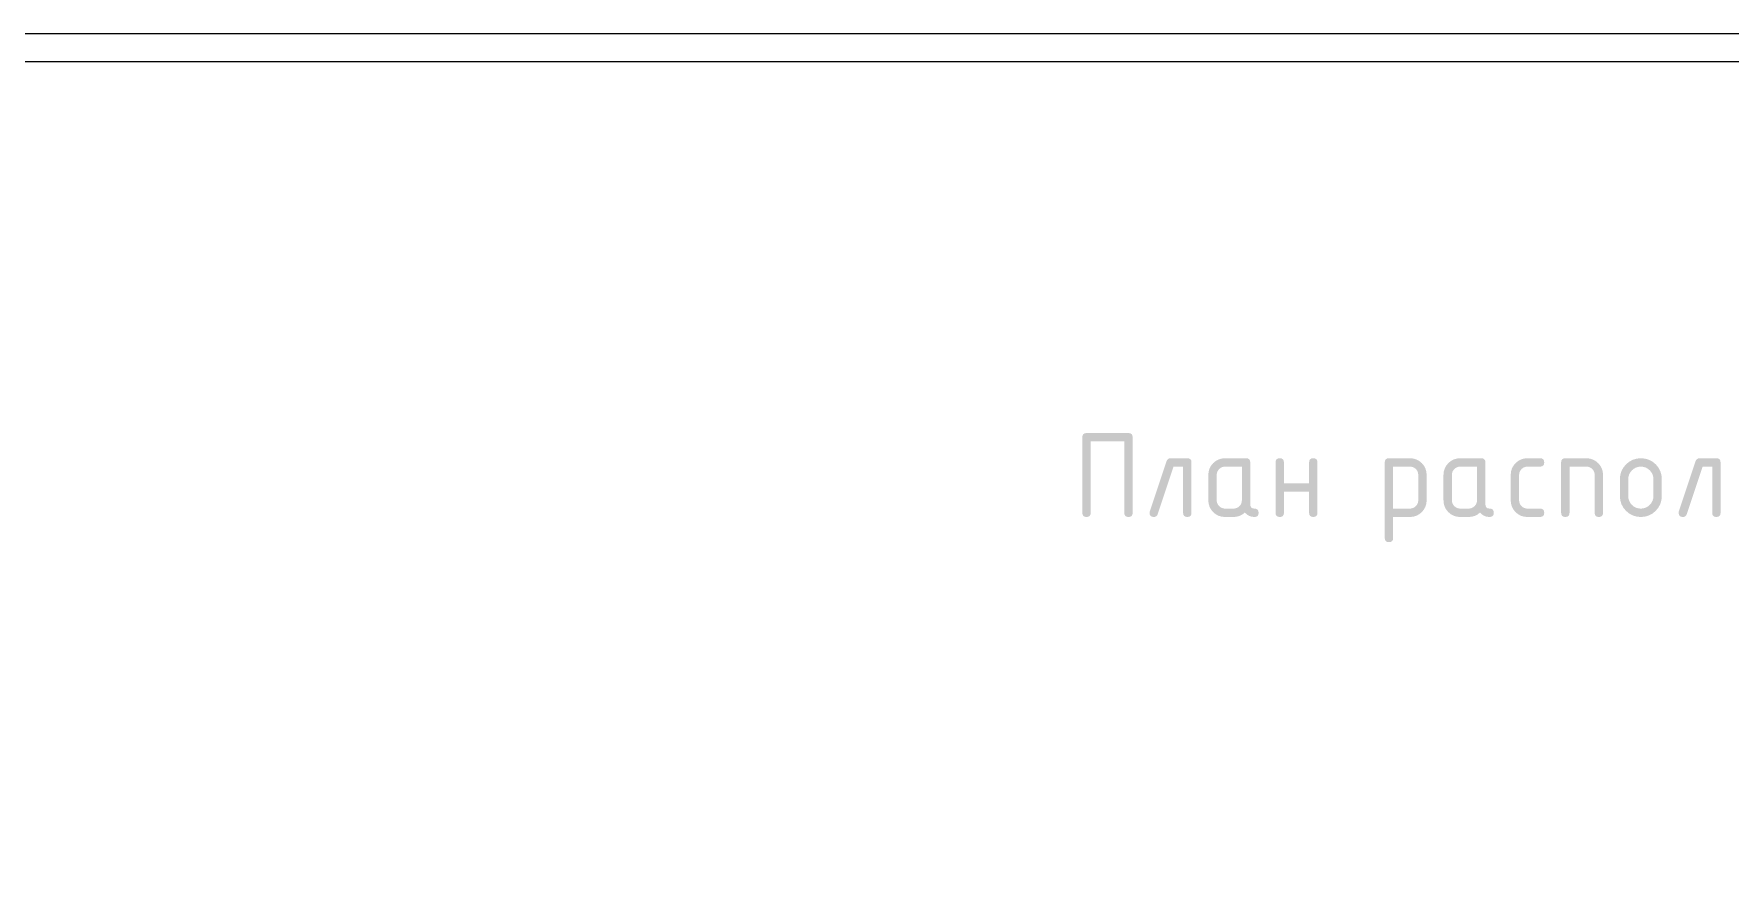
# Model space of a CAD drawing. Header units: millimetres. Extents: x 0 to 420, y 0 to 297.
# Drawn here: x 89.4 to 195.2, y 245.1 to 296.9 of the extents above; entities that cross this region are included whole.
import ezdxf

# ---------------------------------------------------------------- set-up
doc = ezdxf.new("R2010")
doc.units = ezdxf.units.MM
doc.layers.get('0').update_dxf_attribs({"linetype": 'CONTINUOUS'})

msp = doc.modelspace()

# ---------------------------------------------------------------- hatches: boundary and pattern name
at = {"true_color": 0x000007}
for points in [[(155.047047, 272.056929), (157.662012, 272.056929), (157.776321, 272.040514), (157.857969, 271.991335), (157.906959, 271.909497), (157.923288, 271.795102), (157.923288, 267.088275), (157.906959, 266.973967), (157.857969, 266.892318), (157.776321, 266.843329), (157.662012, 266.826999), (157.547704, 266.843329), (157.466055, 266.892318), (157.417066, 266.973967), (157.400736, 267.088275), (157.400736, 271.533826), (155.308874, 271.533826), (155.308874, 267.088275), (155.292458, 266.973967), (155.24328, 266.892318), (155.161441, 266.843329), (155.047047, 266.826999), (154.932739, 266.843329), (154.85109, 266.892318), (154.802101, 266.973967), (154.785771, 267.088275), (154.785771, 271.795102), (154.802101, 271.909497), (154.85109, 271.991335), (154.932739, 272.040514)], [(160.285358, 270.48762), (161.331013, 270.48762), (161.445407, 270.47129), (161.527246, 270.422301), (161.576424, 270.340652), (161.59284, 270.226344), (161.59284, 267.088275), (161.576424, 266.973967), (161.527246, 266.892318), (161.445407, 266.843329), (161.331013, 266.826999), (161.216705, 266.843329), (161.135056, 266.892318), (161.086067, 266.973967), (161.069737, 267.088275), (161.069737, 269.965068), (160.471117, 269.965068), (159.484993, 267.005041), (159.447278, 266.926993), (159.393698, 266.871372), (159.324305, 266.838075), (159.239151, 266.826999), (159.124843, 266.843553), (159.043194, 266.893283), (158.994205, 266.976292), (158.977875, 267.092685), (158.98945, 267.171508), (160.02353, 270.273748), (160.066611, 270.367162), (160.124678, 270.434014), (160.197628, 270.474201)], [(167.357111, 268.395758), (167.357111, 267.088275), (167.340695, 266.973967), (167.291516, 266.892318), (167.209678, 266.843329), (167.095284, 266.826999), (166.980975, 266.843329), (166.899327, 266.892318), (166.850337, 266.973967), (166.834008, 267.088275), (166.834008, 270.226344), (166.850337, 270.340652), (166.899327, 270.422301), (166.980975, 270.47129), (167.095284, 270.48762), (167.209678, 270.47129), (167.291516, 270.422301), (167.340695, 270.340652), (167.357111, 270.226344), (167.357111, 268.918861), (168.92587, 268.918861), (168.92587, 270.226344), (168.942199, 270.340652), (168.991189, 270.422301), (169.072837, 270.47129), (169.187146, 270.48762), (169.30154, 270.47129), (169.383378, 270.422301), (169.432557, 270.340652), (169.448973, 270.226344), (169.448973, 267.088275), (169.432557, 266.973967), (169.383378, 266.892318), (169.30154, 266.843329), (169.187146, 266.826999), (169.072837, 266.843329), (168.991189, 266.892318), (168.942199, 266.973967), (168.92587, 267.088275), (168.92587, 268.395758)], [(182.02135, 269.441964), (182.02135, 267.873206), (182.030971, 267.769543), (182.059866, 267.673528), (182.108089, 267.585161), (182.17569, 267.504443), (182.2564, 267.436841), (182.344707, 267.388618), (182.440558, 267.359723), (182.543902, 267.350102), (183.328282, 267.350102), (183.442676, 267.333686), (183.524514, 267.284508), (183.573693, 267.202669), (183.590109, 267.088275), (183.573693, 266.973967), (183.524514, 266.892318), (183.442676, 266.843329), (183.328282, 266.826999), (182.543902, 266.826999), (182.332459, 266.845921), (182.13807, 266.902722), (181.960837, 266.997454), (181.800864, 267.130167), (181.668469, 267.29014), (181.573901, 267.467373), (181.51716, 267.661763), (181.498247, 267.873206), (181.498247, 269.441964), (181.51716, 269.653321), (181.573901, 269.847521), (181.668469, 270.024564), (181.800864, 270.184451), (181.960837, 270.316932), (182.13807, 270.41169), (182.332459, 270.46862), (182.543902, 270.48762), (183.328282, 270.48762), (183.442676, 270.47129), (183.524514, 270.422301), (183.573693, 270.340652), (183.590109, 270.226344), (183.573693, 270.112035), (183.524514, 270.030387), (183.442676, 269.981397), (183.328282, 269.965068), (182.543902, 269.965068), (182.438896, 269.955473), (182.342157, 269.926758), (182.253687, 269.879026), (182.173486, 269.812381), (182.106926, 269.731869), (182.059384, 269.643296), (182.030859, 269.546661)], [(184.642325, 267.088275), (184.642325, 270.226344), (184.658654, 270.340652), (184.707644, 270.422301), (184.789293, 270.47129), (184.903601, 270.48762), (186.211083, 270.48762), (186.420786, 270.468508), (186.61416, 270.411207), (186.791203, 270.31577), (186.951917, 270.182246), (187.08544, 270.021541), (187.180878, 269.844558), (187.238178, 269.651349), (187.25729, 269.441964), (187.25729, 267.088275), (187.240874, 266.973967), (187.191695, 266.892318), (187.109857, 266.843329), (186.995463, 266.826999), (186.881154, 266.843329), (186.799506, 266.892318), (186.750516, 266.973967), (186.734187, 267.088275), (186.734187, 269.441964), (186.724782, 269.548314), (186.696566, 269.645776), (186.649541, 269.734349), (186.583705, 269.814035), (186.503934, 269.879956), (186.415171, 269.927171), (186.31752, 269.955576), (186.211083, 269.965068), (185.165428, 269.965068), (185.165428, 267.088275), (185.149012, 266.973967), (185.099833, 266.892318), (185.017995, 266.843329), (184.903601, 266.826999), (184.789293, 266.843329), (184.707644, 266.892318), (184.658654, 266.973967)], [(193.277865, 270.48762), (194.32352, 270.48762), (194.437915, 270.47129), (194.519753, 270.422301), (194.568932, 270.340652), (194.585348, 270.226344), (194.585348, 267.088275), (194.568932, 266.973967), (194.519753, 266.892318), (194.437915, 266.843329), (194.32352, 266.826999), (194.209212, 266.843329), (194.127563, 266.892318), (194.078574, 266.973967), (194.062244, 267.088275), (194.062244, 269.965068), (193.463624, 269.965068), (192.4775, 267.005041), (192.439785, 266.926993), (192.386205, 266.871372), (192.316812, 266.838075), (192.231658, 266.826999), (192.11735, 266.843553), (192.035701, 266.893283), (191.986712, 266.976292), (191.970382, 267.092685), (191.981958, 267.171508), (193.016038, 270.273748), (193.059119, 270.367162), (193.117186, 270.434014), (193.190136, 270.474201)]]:
    msp.add_hatch(color=0, dxfattribs=at).paths.add_polyline_path(points, flags=0)
h = msp.add_hatch(color=0, dxfattribs=at)
h.paths.add_polyline_path([(164.733766, 269.965068), (163.687559, 269.965068), (163.582553, 269.955473), (163.485814, 269.926758), (163.397344, 269.879026), (163.317142, 269.812381), (163.250583, 269.731869), (163.203041, 269.643296), (163.174515, 269.546661), (163.165007, 269.441964), (163.165007, 267.873206), (163.174627, 267.769543), (163.203523, 267.673528), (163.251746, 267.585161), (163.319347, 267.504443), (163.400057, 267.436841), (163.488364, 267.388618), (163.584215, 267.359723), (163.687559, 267.350102), (164.210662, 267.350102), (164.315359, 267.359611), (164.411994, 267.388136), (164.500567, 267.435678), (164.581079, 267.502238), (164.647724, 267.582526), (164.695456, 267.671185), (164.724171, 267.768113), (164.733766, 267.873206)], flags=0)
h.paths.add_polyline_path([(165.779421, 267.088275), (165.763091, 266.973967), (165.714102, 266.892318), (165.632453, 266.843329), (165.518145, 266.826999), (165.344004, 266.844276), (165.186244, 266.896176), (165.044918, 266.982803), (164.920076, 267.10426), (164.767218, 266.982803), (164.598029, 266.896176), (164.41251, 266.844276), (164.210662, 266.826999), (163.687559, 266.826999), (163.476116, 266.845921), (163.281727, 266.902722), (163.104494, 266.997454), (162.944521, 267.130167), (162.812126, 267.29014), (162.717558, 267.467373), (162.660817, 267.661763), (162.641904, 267.873206), (162.641904, 269.441964), (162.660817, 269.653321), (162.717558, 269.847521), (162.812126, 270.024564), (162.944521, 270.184451), (163.104494, 270.316932), (163.281727, 270.41169), (163.476116, 270.46862), (163.687559, 270.48762), (164.995042, 270.48762), (165.109436, 270.47129), (165.191274, 270.422301), (165.240453, 270.340652), (165.256869, 270.226344), (165.256869, 267.611378), (165.273199, 267.49707), (165.322188, 267.415421), (165.403837, 267.366432), (165.518145, 267.350102), (165.632453, 267.333686), (165.714102, 267.284508), (165.763091, 267.202669)], flags=0)
h = msp.add_hatch(color=0, dxfattribs=at)
h.paths.add_polyline_path([(173.642114, 270.226344), (173.658444, 270.340652), (173.707433, 270.422301), (173.789082, 270.47129), (173.90339, 270.48762), (175.210873, 270.48762), (175.422238, 270.46862), (175.616498, 270.41169), (175.793706, 270.316932), (175.953911, 270.184451), (176.086392, 270.024564), (176.18115, 269.847521), (176.23808, 269.653321), (176.257079, 269.441964), (176.257079, 267.873206), (176.23808, 267.663184), (176.18115, 267.469647), (176.086392, 267.292543), (175.953911, 267.131821), (175.793706, 266.998384), (175.616498, 266.903136), (175.422238, 266.846024), (175.210873, 266.826999), (174.165217, 266.826999), (174.165217, 265.519516), (174.148802, 265.405208), (174.099623, 265.323559), (174.017785, 265.27457), (173.90339, 265.25824), (173.789082, 265.27457), (173.707433, 265.323559), (173.658444, 265.405208), (173.642114, 265.519516)], flags=0)
h.paths.add_polyline_path([(174.165217, 269.965068), (174.165217, 267.350102), (175.210873, 267.350102), (175.315569, 267.359611), (175.412204, 267.388136), (175.500778, 267.435678), (175.58129, 267.502238), (175.647935, 267.582526), (175.695667, 267.671185), (175.724382, 267.768113), (175.733976, 267.873206), (175.733976, 269.441964), (175.724571, 269.548314), (175.696356, 269.645776), (175.64933, 269.734349), (175.583494, 269.814035), (175.503723, 269.879956), (175.41496, 269.927171), (175.317309, 269.955576), (175.210873, 269.965068)], flags=0)
h = msp.add_hatch(color=0, dxfattribs=at)
h.paths.add_polyline_path([(179.398005, 269.965068), (178.351798, 269.965068), (178.246792, 269.955473), (178.150054, 269.926758), (178.061584, 269.879026), (177.981382, 269.812381), (177.914822, 269.731869), (177.86728, 269.643296), (177.838755, 269.546661), (177.829246, 269.441964), (177.829246, 267.873206), (177.838867, 267.769543), (177.867762, 267.673528), (177.915985, 267.585161), (177.983587, 267.504443), (178.064297, 267.436841), (178.152603, 267.388618), (178.248454, 267.359723), (178.351798, 267.350102), (178.874902, 267.350102), (178.979598, 267.359611), (179.076233, 267.388136), (179.164806, 267.435678), (179.245318, 267.502238), (179.311964, 267.582526), (179.359695, 267.671185), (179.38841, 267.768113), (179.398005, 267.873206)], flags=0)
h.paths.add_polyline_path([(180.44366, 267.088275), (180.427331, 266.973967), (180.378341, 266.892318), (180.296693, 266.843329), (180.182384, 266.826999), (180.008243, 266.844276), (179.850484, 266.896176), (179.709157, 266.982803), (179.584316, 267.10426), (179.431457, 266.982803), (179.262268, 266.896176), (179.07675, 266.844276), (178.874902, 266.826999), (178.351798, 266.826999), (178.140356, 266.845921), (177.945966, 266.902722), (177.768733, 266.997454), (177.60876, 267.130167), (177.476365, 267.29014), (177.381797, 267.467373), (177.325057, 267.661763), (177.306143, 267.873206), (177.306143, 269.441964), (177.325057, 269.653321), (177.381797, 269.847521), (177.476365, 270.024564), (177.60876, 270.184451), (177.768733, 270.316932), (177.945966, 270.41169), (178.140356, 270.46862), (178.351798, 270.48762), (179.659281, 270.48762), (179.773675, 270.47129), (179.855514, 270.422301), (179.904692, 270.340652), (179.921108, 270.226344), (179.921108, 267.611378), (179.937438, 267.49707), (179.986427, 267.415421), (180.068076, 267.366432), (180.182384, 267.350102), (180.296693, 267.333686), (180.378341, 267.284508), (180.427331, 267.202669)], flags=0)
h = msp.add_hatch(color=0, dxfattribs=at)
h.paths.add_polyline_path([(188.306354, 268.134482), (188.306354, 269.180137), (188.330228, 269.441396), (188.401852, 269.682707), (188.521224, 269.903969), (188.688346, 270.105076), (188.889462, 270.272284), (189.110783, 270.391846), (189.352259, 270.463659), (189.613836, 270.48762), (189.878333, 270.463952), (190.12123, 270.392948), (190.342629, 270.274609), (190.542634, 270.108935), (190.708309, 269.90893), (190.826648, 269.687531), (190.897651, 269.444634), (190.921319, 269.180137), (190.921319, 268.134482), (190.897358, 267.872904), (190.825545, 267.631429), (190.705983, 267.410107), (190.538775, 267.208991), (190.337435, 267.04187), (190.1162, 266.922497), (189.875017, 266.850873), (189.613836, 266.826999), (189.352259, 266.850873), (189.110783, 266.922497), (188.889462, 267.04187), (188.688346, 267.208991), (188.521224, 267.410107), (188.401852, 267.631429), (188.330228, 267.872904)], flags=0)
h.paths.add_polyline_path([(190.398215, 268.134482), (190.398215, 269.180137), (190.383849, 269.336708), (190.340751, 269.481445), (190.268921, 269.614296), (190.168359, 269.735211), (190.047453, 269.835773), (189.914662, 269.907603), (189.770088, 269.950701), (189.613836, 269.965068), (189.457033, 269.950701), (189.312321, 269.907603), (189.179599, 269.835773), (189.058762, 269.735211), (188.958286, 269.614296), (188.886645, 269.481445), (188.843737, 269.336708), (188.829457, 269.180137), (188.829457, 268.134482), (188.843633, 267.976257), (188.886232, 267.830693), (188.957356, 267.697842), (189.057109, 267.577754), (189.177196, 267.478001), (189.310048, 267.406877), (189.455612, 267.364279), (189.613836, 267.350102), (189.770088, 267.364468), (189.914662, 267.407566), (190.047453, 267.479397), (190.168359, 267.579959), (190.268921, 267.700787), (190.340751, 267.833449), (190.383849, 267.977997)], flags=0)

# ---------------------------------------------------------------- linework, layer by layer
at = {"color": 0, "true_color": 0x000007}
for points in [[(0.211668, 0), (420.073667, 0), (420.073667, 296.925999), (0.211668, 296.925999)], [(7.239002, 1.735667), (418.338, 1.735667), (418.338, 295.190332), (7.239002, 295.190332)]]:
    msp.add_lwpolyline(points, close=True, dxfattribs=at)

doc.saveas('drawing.dxf')
